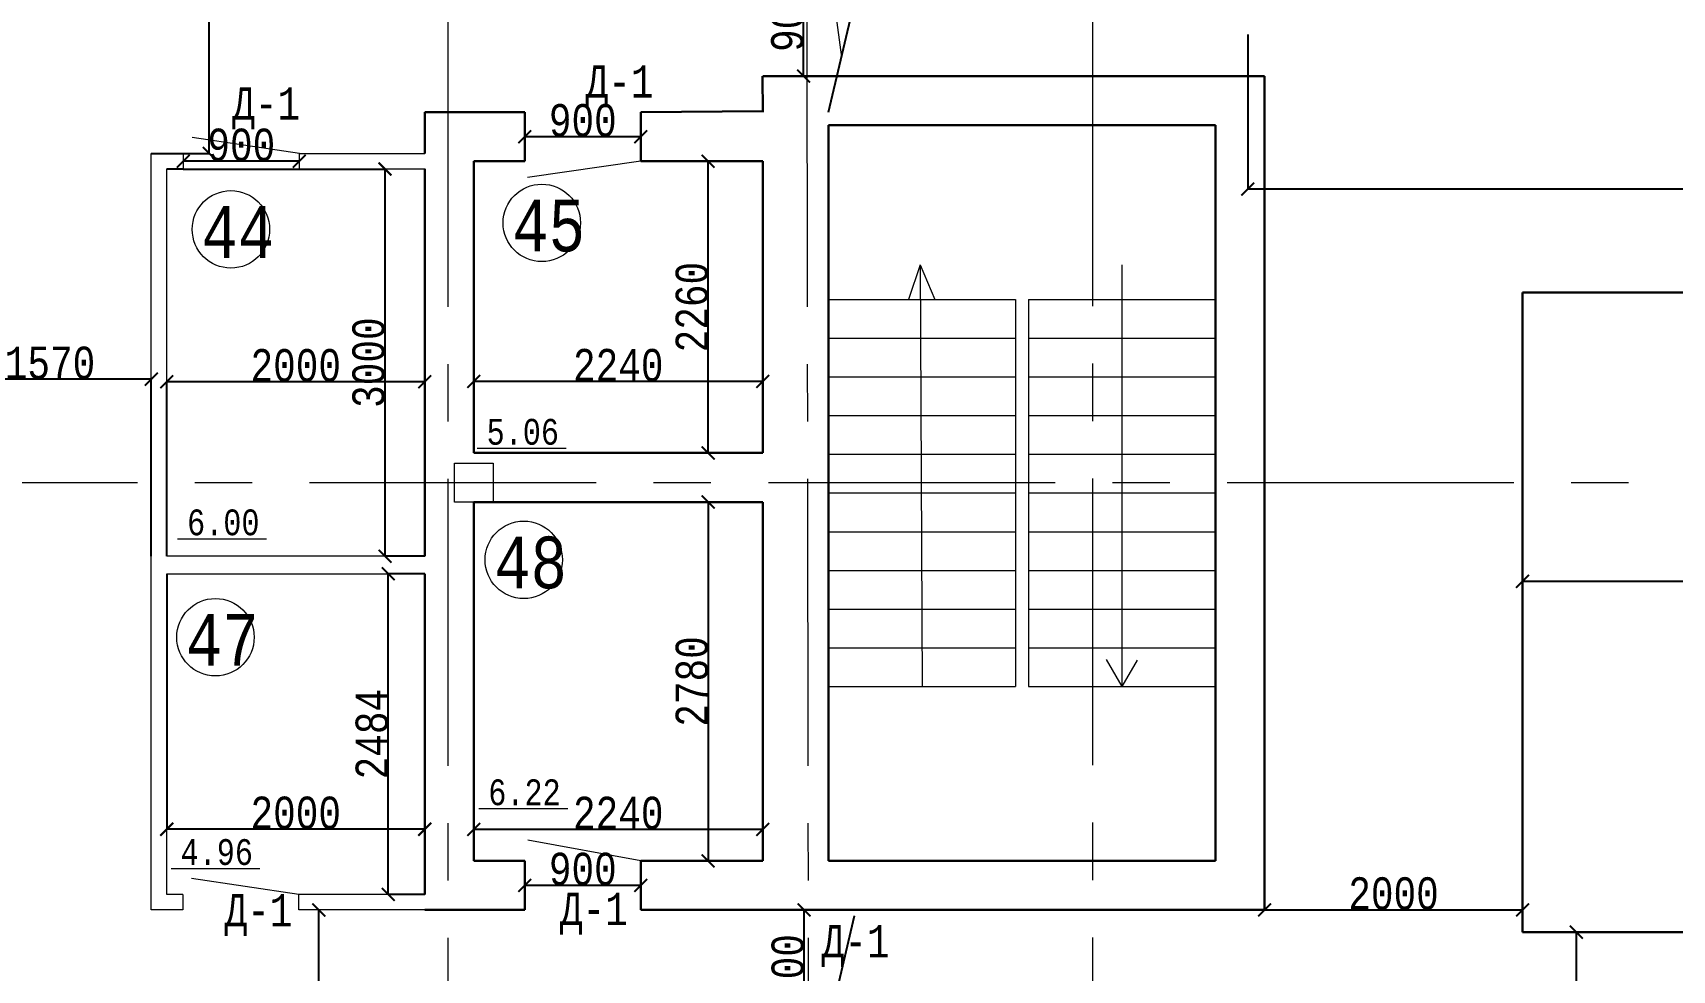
# Model space of a CAD drawing. Header units: millimetres. Extents: x -689206 to 4969298, y -1019800 to 703299.
# Drawn here: x 59896 to 72604, y -632532 to -625270 of the extents above; entities that cross this region are included whole.
import ezdxf

# ---------------------------------------------------------------- set-up
doc = ezdxf.new("R2010")
doc.units = ezdxf.units.MM
doc.linetypes.add('JIS_02_4.0', pattern=[5.5, 4, -1.5])
doc.linetypes.add('осеваяX2', pattern=[101.6, 63.5, -12.7, 12.7, -12.7])
for name, color, linetype, lineweight in [('ПЕРЕГОРОДКИ', 252, 'Continuous', 9), ('РАЗМЕРЫ', 7, 'Continuous', 9), ('сваи', 7, 'JIS_02_4.0', 30), ('стены', 7, 'Continuous', 20)]:
    doc.layers.add(name, color=color, linetype=linetype, lineweight=lineweight)
doc.layers.add('четотам', color=7, linetype='Continuous')
doc.styles.add('Аннотативный', font='isocteur.ttf', dxfattribs={"width": 0.7, "height": 250})
doc.dimstyles.new('Аннотативный', dxfattribs={"dimscale": 0, "dimtxt": 250, "dimasz": 100, "dimexe": 1.25, "dimexo": 0.625, "dimtad": 1, "dimdec": 0, "dimtxsty": 'Аннотативный', "dimblk": 'ARCHTICK', "dimcen": 2.5, "dimadec": 0, "dimazin": 0, "dimtfac": 1, "dimtdec": 0, "dimtmove": 0, "dimatfit": 3, "dimfxl": 1, "dimarcsym": 0})

# ---------------------------------------------------------------- blocks, each defined once
blk = doc.blocks.new('_ArchTick')
at = {"color": 0, "linetype": 'ByBlock', "const_width": 0.15}
blk.add_lwpolyline([(-0.5, -0.5), (0.5, 0.5)], dxfattribs=at)
blk = doc.blocks.new('*D2754')
at = {"layer": 'Defpoints', "color": 0, "lineweight": 5, "transparency": 16777216}
for p in [(62651, -629461), (62934, -629461), (62934, -631945)]:
    blk.add_point(p, dxfattribs=at)
at = {"layer": 'стены', "color": 0, "lineweight": -2, "transparency": 16777216}
for p, q in [((62934, -629461), (62650, -629461)), ((62651, -631945), (62651, -629461)), ((62934, -631945), (62650, -631945))]:
    blk.add_line(p, q, dxfattribs=at)
at = {"layer": 'стены', "color": 0, "lineweight": -2, "transparency": 16777216, "xscale": 100, "yscale": 100, "zscale": 100}
for p, rotation in [((62651, -629461), 90), ((62651, -631945), 270)]:
    blk.add_blockref('_ArchTick', p, dxfattribs=dict(at, rotation=rotation))
at = {"layer": 'стены', "color": 0, "lineweight": 5, "transparency": 16777216, "insert": (62525, -630703), "char_height": 250, "attachment_point": 5, "rotation": 90, "style": 'Аннотативный'}
blk.add_mtext('2484', dxfattribs=at)
blk = doc.blocks.new('*D2755')
at = {"layer": 'Defpoints', "color": 0, "lineweight": 5, "transparency": 16777216}
for p in [(61062, -626325), (62626, -626325), (62934, -629325)]:
    blk.add_point(p, dxfattribs=at)
at = {"layer": 'стены', "color": 0, "lineweight": -2, "transparency": 16777216}
for p, q in [((61062, -626325), (62627, -626325)), ((62626, -629325), (62626, -626325)), ((62934, -629325), (62625, -629325))]:
    blk.add_line(p, q, dxfattribs=at)
at = {"layer": 'стены', "color": 0, "lineweight": -2, "transparency": 16777216, "xscale": 100, "yscale": 100, "zscale": 100}
for p, rotation in [((62626, -626325), 90), ((62626, -629325), 270)]:
    blk.add_blockref('_ArchTick', p, dxfattribs=dict(at, rotation=rotation))
at = {"layer": 'стены', "color": 0, "lineweight": 5, "transparency": 16777216, "insert": (62500, -627825), "char_height": 250, "attachment_point": 5, "rotation": 90, "style": 'Аннотативный'}
blk.add_mtext('3000', dxfattribs=at)
blk = doc.blocks.new('*D2756')
at = {"layer": 'Defpoints', "color": 0, "lineweight": 5, "transparency": 16777216}
for p in [(60934, -627973), (60934, -629325), (62934, -629325)]:
    blk.add_point(p, dxfattribs=at)
at = {"layer": 'стены', "color": 0, "lineweight": -2, "transparency": 16777216}
for p, q in [((60934, -629324), (60934, -627971)), ((62934, -627973), (60934, -627973)), ((62934, -629324), (62934, -627971))]:
    blk.add_line(p, q, dxfattribs=at)
at = {"layer": 'стены', "color": 0, "lineweight": -2, "transparency": 16777216, "xscale": 100, "yscale": 100, "zscale": 100, "rotation": 180}
blk.add_blockref('_ArchTick', (60934, -627973), dxfattribs=at)
at = {"layer": 'стены', "color": 0, "lineweight": -2, "transparency": 16777216, "xscale": 100, "yscale": 100, "zscale": 100}
blk.add_blockref('_ArchTick', (62934, -627973), dxfattribs=at)
at = {"layer": 'стены', "color": 0, "lineweight": 5, "transparency": 16777216, "insert": (61934, -627847), "char_height": 250, "attachment_point": 5, "style": 'Аннотативный'}
blk.add_mtext('2000', dxfattribs=at)
blk = doc.blocks.new('*D2759')
at = {"layer": 'Defpoints', "color": 0, "lineweight": 5, "transparency": 16777216}
for p in [(59244, -627953), (59244, -629325), (60814, -629325)]:
    blk.add_point(p, dxfattribs=at)
at = {"layer": 'стены', "color": 0, "lineweight": -2, "transparency": 16777216}
for p, q in [((59244, -629324), (59244, -627952)), ((60814, -627953), (59244, -627953)), ((60814, -629324), (60814, -627952))]:
    blk.add_line(p, q, dxfattribs=at)
at = {"layer": 'стены', "color": 0, "lineweight": -2, "transparency": 16777216, "xscale": 100, "yscale": 100, "zscale": 100, "rotation": 180}
blk.add_blockref('_ArchTick', (59244, -627953), dxfattribs=at)
at = {"layer": 'стены', "color": 0, "lineweight": -2, "transparency": 16777216, "xscale": 100, "yscale": 100, "zscale": 100}
blk.add_blockref('_ArchTick', (60814, -627953), dxfattribs=at)
at = {"layer": 'стены', "color": 0, "lineweight": 5, "transparency": 16777216, "insert": (60029, -627828), "char_height": 250, "attachment_point": 5, "style": 'Аннотативный'}
blk.add_mtext('1570', dxfattribs=at)
blk = doc.blocks.new('*D2761')
at = {"layer": 'Defpoints', "color": 0, "lineweight": 5, "transparency": 16777216}
for p in [(65874, -632065), (65874, -632065), (65874, -632965)]:
    blk.add_point(p, dxfattribs=at)
at = {"layer": 'стены', "color": 0, "lineweight": -2, "transparency": 16777216}
for p, q in [((65874, -632965), (65874, -632065)), ((65875, -632065), (65875, -632065)), ((65875, -632965), (65875, -632965))]:
    blk.add_line(p, q, dxfattribs=at)
at = {"layer": 'стены', "color": 0, "lineweight": -2, "transparency": 16777216, "xscale": 100, "yscale": 100, "zscale": 100}
for p, rotation in [((65874, -632065), 90), ((65874, -632965), 270)]:
    blk.add_blockref('_ArchTick', p, dxfattribs=dict(at, rotation=rotation))
at = {"layer": 'стены', "color": 0, "lineweight": 5, "transparency": 16777216, "insert": (65749, -632515), "char_height": 250, "attachment_point": 5, "rotation": 90, "style": 'Аннотативный'}
blk.add_mtext('900', dxfattribs=at)
blk = doc.blocks.new('*D2765')
at = {"layer": 'Defpoints', "color": 0, "lineweight": 5, "transparency": 16777216}
for p in [(62113, -632065), (62113, -632065), (62113, -636212)]:
    blk.add_point(p, dxfattribs=at)
at = {"layer": 'РАЗМЕРЫ', "color": 0, "lineweight": -2, "transparency": 16777216}
for p, q in [((62113, -632065), (62114, -632065)), ((62113, -636212), (62113, -632065)), ((62113, -636212), (62114, -636212))]:
    blk.add_line(p, q, dxfattribs=at)
at = {"layer": 'РАЗМЕРЫ', "color": 0, "lineweight": -2, "transparency": 16777216, "xscale": 100, "yscale": 100, "zscale": 100}
for p, rotation in [((62113, -632065), 90), ((62113, -636212), 270)]:
    blk.add_blockref('_ArchTick', p, dxfattribs=dict(at, rotation=rotation))
at = {"layer": 'РАЗМЕРЫ', "color": 0, "lineweight": 5, "transparency": 16777216, "insert": (61987, -634138), "char_height": 250, "attachment_point": 5, "rotation": 90, "style": 'Аннотативный'}
blk.add_mtext('4147', dxfattribs=at)
blk = doc.blocks.new('*D2821')
at = {"layer": 'Defpoints', "color": 0, "lineweight": 5, "transparency": 16777216}
for p in [(60906, -621455), (61264, -621455), (60906, -626205)]:
    blk.add_point(p, dxfattribs=at)
at = {"layer": 'ПЕРЕГОРОДКИ', "color": 0, "lineweight": -2, "transparency": 16777216}
for p, q in [((60907, -621455), (61265, -621455)), ((61264, -626205), (61264, -621455)), ((60907, -626205), (61265, -626205))]:
    blk.add_line(p, q, dxfattribs=at)
at = {"layer": 'ПЕРЕГОРОДКИ', "color": 0, "lineweight": -2, "transparency": 16777216, "xscale": 100, "yscale": 100, "zscale": 100}
for p, rotation in [((61264, -621455), 90), ((61264, -626205), 270)]:
    blk.add_blockref('_ArchTick', p, dxfattribs=dict(at, rotation=rotation))
at = {"layer": 'ПЕРЕГОРОДКИ', "color": 0, "lineweight": 5, "transparency": 16777216, "insert": (61138, -623753), "char_height": 250, "attachment_point": 5, "rotation": 90, "style": 'Аннотативный'}
blk.add_mtext('4750', dxfattribs=at)
blk = doc.blocks.new('*D2836')
at = {"layer": 'Defpoints', "color": 0, "linetype": 'ByBlock', "lineweight": 5, "transparency": 16777216}
for p in [(63709, -631875), (63709, -631875), (64609, -631875)]:
    blk.add_point(p, dxfattribs=at)
at = {"layer": 'ПЕРЕГОРОДКИ', "color": 0, "linetype": 'ByBlock', "lineweight": -2, "transparency": 16777216}
for p, q in [((63709, -631874), (63709, -631874)), ((64609, -631875), (63709, -631875)), ((64609, -631874), (64609, -631874))]:
    blk.add_line(p, q, dxfattribs=at)
at = {"layer": 'ПЕРЕГОРОДКИ', "color": 0, "linetype": 'ByBlock', "lineweight": -2, "transparency": 16777216, "xscale": 100, "yscale": 100, "zscale": 100, "rotation": 180}
blk.add_blockref('_ArchTick', (63709, -631875), dxfattribs=at)
at = {"layer": 'ПЕРЕГОРОДКИ', "color": 0, "linetype": 'ByBlock', "lineweight": -2, "transparency": 16777216, "xscale": 100, "yscale": 100, "zscale": 100}
blk.add_blockref('_ArchTick', (64609, -631875), dxfattribs=at)
at = {"layer": 'ПЕРЕГОРОДКИ', "color": 0, "linetype": 'ByBlock', "lineweight": 13, "transparency": 16777216, "insert": (64159, -631749), "char_height": 250, "attachment_point": 5, "style": 'Аннотативный'}
blk.add_mtext('900', dxfattribs=at)
blk = doc.blocks.new('*D2837')
at = {"layer": 'Defpoints', "color": 0, "linetype": 'ByBlock', "lineweight": 5, "transparency": 16777216}
for p in [(63709, -626075), (63709, -626075), (64609, -626075)]:
    blk.add_point(p, dxfattribs=at)
at = {"layer": 'ПЕРЕГОРОДКИ', "color": 0, "linetype": 'ByBlock', "lineweight": -2, "transparency": 16777216}
for p, q in [((63709, -626074), (63709, -626074)), ((64609, -626075), (63709, -626075)), ((64609, -626074), (64609, -626074))]:
    blk.add_line(p, q, dxfattribs=at)
at = {"layer": 'ПЕРЕГОРОДКИ', "color": 0, "linetype": 'ByBlock', "lineweight": -2, "transparency": 16777216, "xscale": 100, "yscale": 100, "zscale": 100, "rotation": 180}
blk.add_blockref('_ArchTick', (63709, -626075), dxfattribs=at)
at = {"layer": 'ПЕРЕГОРОДКИ', "color": 0, "linetype": 'ByBlock', "lineweight": -2, "transparency": 16777216, "xscale": 100, "yscale": 100, "zscale": 100}
blk.add_blockref('_ArchTick', (64609, -626075), dxfattribs=at)
at = {"layer": 'ПЕРЕГОРОДКИ', "color": 0, "linetype": 'ByBlock', "lineweight": 5, "transparency": 16777216, "insert": (64159, -625949), "char_height": 250, "attachment_point": 5, "style": 'Аннотативный'}
blk.add_mtext('900', dxfattribs=at)
blk = doc.blocks.new('*D2904')
at = {"layer": 'Defpoints', "color": 0, "linetype": 'ByBlock', "lineweight": 5, "transparency": 16777216}
for p in [(60934, -629461), (62934, -629461), (60934, -631440)]:
    blk.add_point(p, dxfattribs=at)
at = {"layer": 'РАЗМЕРЫ', "color": 0, "linetype": 'ByBlock', "lineweight": -2, "transparency": 16777216}
for p, q in [((60934, -629462), (60934, -631441)), ((62934, -629462), (62934, -631441)), ((62934, -631440), (60934, -631440))]:
    blk.add_line(p, q, dxfattribs=at)
at = {"layer": 'РАЗМЕРЫ', "color": 0, "linetype": 'ByBlock', "lineweight": -2, "transparency": 16777216, "xscale": 100, "yscale": 100, "zscale": 100, "rotation": 180}
blk.add_blockref('_ArchTick', (60934, -631440), dxfattribs=at)
at = {"layer": 'РАЗМЕРЫ', "color": 0, "linetype": 'ByBlock', "lineweight": -2, "transparency": 16777216, "xscale": 100, "yscale": 100, "zscale": 100}
blk.add_blockref('_ArchTick', (62934, -631440), dxfattribs=at)
at = {"layer": 'РАЗМЕРЫ', "color": 0, "linetype": 'ByBlock', "lineweight": 5, "transparency": 16777216, "insert": (61934, -631314), "char_height": 250, "attachment_point": 5, "style": 'Аннотативный'}
blk.add_mtext('2000', dxfattribs=at)
blk = doc.blocks.new('*D2905')
at = {"layer": 'Defpoints', "color": 0, "linetype": 'ByBlock', "lineweight": 5, "transparency": 16777216}
for p in [(61062, -626265), (61062, -626265), (61962, -626265)]:
    blk.add_point(p, dxfattribs=at)
at = {"layer": 'РАЗМЕРЫ', "color": 0, "linetype": 'ByBlock', "lineweight": -2, "transparency": 16777216}
for p, q in [((61062, -626264), (61062, -626264)), ((61962, -626265), (61062, -626265)), ((61962, -626264), (61962, -626264))]:
    blk.add_line(p, q, dxfattribs=at)
at = {"layer": 'РАЗМЕРЫ', "color": 0, "linetype": 'ByBlock', "lineweight": -2, "transparency": 16777216, "xscale": 100, "yscale": 100, "zscale": 100, "rotation": 180}
blk.add_blockref('_ArchTick', (61062, -626265), dxfattribs=at)
at = {"layer": 'РАЗМЕРЫ', "color": 0, "linetype": 'ByBlock', "lineweight": -2, "transparency": 16777216, "xscale": 100, "yscale": 100, "zscale": 100}
blk.add_blockref('_ArchTick', (61962, -626265), dxfattribs=at)
at = {"layer": 'РАЗМЕРЫ', "color": 0, "linetype": 'ByBlock', "lineweight": 5, "transparency": 16777216, "insert": (61512, -626139), "char_height": 250, "attachment_point": 5, "style": 'Аннотативный'}
blk.add_mtext('900', dxfattribs=at)
blk = doc.blocks.new('*D2888')
at = {"layer": 'Defpoints', "color": 0, "linetype": 'ByBlock', "lineweight": 5, "transparency": 16777216}
for p in [(71444, -627281), (81244, -627281), (71444, -629520)]:
    blk.add_point(p, dxfattribs=at)
at = {"layer": 'РАЗМЕРЫ', "color": 0, "linetype": 'ByBlock', "lineweight": -2, "transparency": 16777216}
for p, q in [((71444, -627282), (71444, -629521)), ((81244, -627282), (81244, -629521)), ((81244, -629520), (71444, -629520))]:
    blk.add_line(p, q, dxfattribs=at)
at = {"layer": 'РАЗМЕРЫ', "color": 0, "linetype": 'ByBlock', "lineweight": -2, "transparency": 16777216, "xscale": 100, "yscale": 100, "zscale": 100, "rotation": 180}
blk.add_blockref('_ArchTick', (71444, -629520), dxfattribs=at)
at = {"layer": 'РАЗМЕРЫ', "color": 0, "linetype": 'ByBlock', "lineweight": -2, "transparency": 16777216, "xscale": 100, "yscale": 100, "zscale": 100}
blk.add_blockref('_ArchTick', (81244, -629520), dxfattribs=at)
at = {"layer": 'РАЗМЕРЫ', "color": 0, "linetype": 'ByBlock', "lineweight": 5, "transparency": 16777216, "insert": (76344, -629394), "char_height": 250, "attachment_point": 5, "style": 'Аннотативный'}
blk.add_mtext('9800', dxfattribs=at)
blk = doc.blocks.new('*D2890')
at = {"layer": 'Defpoints', "color": 0, "linetype": 'ByBlock', "lineweight": 5, "transparency": 16777216}
for p in [(69444, -632065), (71444, -632065), (71444, -632065)]:
    blk.add_point(p, dxfattribs=at)
at = {"layer": 'РАЗМЕРЫ', "color": 0, "linetype": 'ByBlock', "lineweight": -2, "transparency": 16777216}
for p, q in [((69444, -632064), (69444, -632064)), ((69444, -632065), (71444, -632065)), ((71444, -632064), (71444, -632064))]:
    blk.add_line(p, q, dxfattribs=at)
at = {"layer": 'РАЗМЕРЫ', "color": 0, "linetype": 'ByBlock', "lineweight": -2, "transparency": 16777216, "xscale": 100, "yscale": 100, "zscale": 100, "rotation": 180}
blk.add_blockref('_ArchTick', (69444, -632065), dxfattribs=at)
at = {"layer": 'РАЗМЕРЫ', "color": 0, "linetype": 'ByBlock', "lineweight": -2, "transparency": 16777216, "xscale": 100, "yscale": 100, "zscale": 100}
blk.add_blockref('_ArchTick', (71444, -632065), dxfattribs=at)
at = {"layer": 'РАЗМЕРЫ', "color": 0, "linetype": 'ByBlock', "lineweight": 5, "transparency": 16777216, "insert": (70444, -631939), "char_height": 250, "attachment_point": 5, "style": 'Аннотативный'}
blk.add_mtext('2000', dxfattribs=at)
blk = doc.blocks.new('*D2929')
at = {"layer": 'Defpoints', "color": 0, "linetype": 'ByBlock', "lineweight": 5, "ltscale": 35, "transparency": 16777216}
for p in [(65871, -624705), (65941, -624705), (65901, -625605)]:
    blk.add_point(p, dxfattribs=at)
at = {"layer": 'сваи', "color": 0, "linetype": 'ByBlock', "lineweight": -2, "ltscale": 35, "transparency": 16777216}
for p, q in [((65941, -624705), (65870, -624705)), ((65871, -625605), (65871, -624705)), ((65901, -625605), (65870, -625605))]:
    blk.add_line(p, q, dxfattribs=at)
at = {"layer": 'сваи', "color": 0, "linetype": 'ByBlock', "lineweight": -2, "ltscale": 35, "transparency": 16777216, "xscale": 100, "yscale": 100, "zscale": 100}
for p, rotation in [((65871, -624705), 90), ((65871, -625605), 270)]:
    blk.add_blockref('_ArchTick', p, dxfattribs=dict(at, rotation=rotation))
at = {"layer": 'сваи', "color": 0, "linetype": 'ByBlock', "lineweight": 5, "ltscale": 35, "transparency": 16777216, "insert": (65746, -625155), "char_height": 250, "attachment_point": 5, "rotation": 90, "style": 'Аннотативный'}
blk.add_mtext('900', dxfattribs=at)
blk = doc.blocks.new('*D2935')
at = {"layer": 'Defpoints', "color": 0, "linetype": 'ByBlock', "lineweight": 5, "ltscale": 35, "transparency": 16777216}
for p in [(65131, -626265), (65554, -626265), (65554, -628525)]:
    blk.add_point(p, dxfattribs=at)
at = {"layer": 'РАЗМЕРЫ', "color": 0, "linetype": 'ByBlock', "lineweight": -2, "ltscale": 35, "transparency": 16777216}
for p, q in [((65554, -626265), (65130, -626265)), ((65131, -628525), (65131, -626265)), ((65554, -628525), (65130, -628525))]:
    blk.add_line(p, q, dxfattribs=at)
at = {"layer": 'РАЗМЕРЫ', "color": 0, "linetype": 'ByBlock', "lineweight": -2, "ltscale": 35, "transparency": 16777216, "xscale": 100, "yscale": 100, "zscale": 100}
for p, rotation in [((65131, -626265), 90), ((65131, -628525), 270)]:
    blk.add_blockref('_ArchTick', p, dxfattribs=dict(at, rotation=rotation))
at = {"layer": 'РАЗМЕРЫ', "color": 0, "linetype": 'ByBlock', "lineweight": 5, "ltscale": 35, "transparency": 16777216, "insert": (65006, -627395), "char_height": 250, "attachment_point": 5, "rotation": 90, "style": 'Аннотативный'}
blk.add_mtext('2260', dxfattribs=at)
blk = doc.blocks.new('*D2936')
at = {"layer": 'Defpoints', "color": 0, "linetype": 'ByBlock', "lineweight": 5, "ltscale": 35, "transparency": 16777216}
for p in [(63314, -627971), (63314, -628525), (65554, -628525)]:
    blk.add_point(p, dxfattribs=at)
at = {"layer": 'РАЗМЕРЫ', "color": 0, "linetype": 'ByBlock', "lineweight": -2, "ltscale": 35, "transparency": 16777216}
for p, q in [((63314, -628524), (63314, -627970)), ((65554, -627971), (63314, -627971)), ((65554, -628524), (65554, -627970))]:
    blk.add_line(p, q, dxfattribs=at)
at = {"layer": 'РАЗМЕРЫ', "color": 0, "linetype": 'ByBlock', "lineweight": -2, "ltscale": 35, "transparency": 16777216, "xscale": 100, "yscale": 100, "zscale": 100, "rotation": 180}
blk.add_blockref('_ArchTick', (63314, -627971), dxfattribs=at)
at = {"layer": 'РАЗМЕРЫ', "color": 0, "linetype": 'ByBlock', "lineweight": -2, "ltscale": 35, "transparency": 16777216, "xscale": 100, "yscale": 100, "zscale": 100}
blk.add_blockref('_ArchTick', (65554, -627971), dxfattribs=at)
at = {"layer": 'РАЗМЕРЫ', "color": 0, "linetype": 'ByBlock', "lineweight": 5, "ltscale": 35, "transparency": 16777216, "insert": (64434, -627846), "char_height": 250, "attachment_point": 5, "style": 'Аннотативный'}
blk.add_mtext('2240', dxfattribs=at)
blk = doc.blocks.new('*D2937')
at = {"layer": 'Defpoints', "color": 0, "linetype": 'ByBlock', "lineweight": 5, "ltscale": 35, "transparency": 16777216}
for p in [(63314, -631441), (63314, -631685), (65554, -631685)]:
    blk.add_point(p, dxfattribs=at)
at = {"layer": 'РАЗМЕРЫ', "color": 0, "linetype": 'ByBlock', "lineweight": -2, "ltscale": 35, "transparency": 16777216}
for p, q in [((63314, -631684), (63314, -631440)), ((65554, -631441), (63314, -631441)), ((65554, -631684), (65554, -631440))]:
    blk.add_line(p, q, dxfattribs=at)
at = {"layer": 'РАЗМЕРЫ', "color": 0, "linetype": 'ByBlock', "lineweight": -2, "ltscale": 35, "transparency": 16777216, "xscale": 100, "yscale": 100, "zscale": 100, "rotation": 180}
blk.add_blockref('_ArchTick', (63314, -631441), dxfattribs=at)
at = {"layer": 'РАЗМЕРЫ', "color": 0, "linetype": 'ByBlock', "lineweight": -2, "ltscale": 35, "transparency": 16777216, "xscale": 100, "yscale": 100, "zscale": 100}
blk.add_blockref('_ArchTick', (65554, -631441), dxfattribs=at)
at = {"layer": 'РАЗМЕРЫ', "color": 0, "linetype": 'ByBlock', "lineweight": 5, "ltscale": 35, "transparency": 16777216, "insert": (64434, -631315), "char_height": 250, "attachment_point": 5, "style": 'Аннотативный'}
blk.add_mtext('2240', dxfattribs=at)
blk = doc.blocks.new('*D2938')
at = {"layer": 'Defpoints', "color": 0, "linetype": 'ByBlock', "lineweight": 5, "ltscale": 35, "transparency": 16777216}
for p in [(65554, -628905), (65131, -631685), (65554, -631685)]:
    blk.add_point(p, dxfattribs=at)
at = {"layer": 'РАЗМЕРЫ', "color": 0, "linetype": 'ByBlock', "lineweight": -2, "ltscale": 35, "transparency": 16777216}
for p, q in [((65554, -628905), (65130, -628905)), ((65131, -628905), (65131, -631685)), ((65554, -631685), (65130, -631685))]:
    blk.add_line(p, q, dxfattribs=at)
at = {"layer": 'РАЗМЕРЫ', "color": 0, "linetype": 'ByBlock', "lineweight": -2, "ltscale": 35, "transparency": 16777216, "xscale": 100, "yscale": 100, "zscale": 100}
for p, rotation in [((65131, -628905), 90), ((65131, -631685), 270)]:
    blk.add_blockref('_ArchTick', p, dxfattribs=dict(at, rotation=rotation))
at = {"layer": 'РАЗМЕРЫ', "color": 0, "linetype": 'ByBlock', "lineweight": 5, "ltscale": 35, "transparency": 16777216, "insert": (65006, -630295), "char_height": 250, "attachment_point": 5, "rotation": 90, "style": 'Аннотативный'}
blk.add_mtext('2780', dxfattribs=at)
blk = doc.blocks.new('*D2932')
at = {"layer": 'Defpoints', "color": 0, "linetype": 'ByBlock', "lineweight": 5, "ltscale": 35, "transparency": 16777216}
for p in [(69314, -625281), (85690, -625281), (69314, -626480)]:
    blk.add_point(p, dxfattribs=at)
at = {"layer": 'РАЗМЕРЫ', "color": 0, "linetype": 'ByBlock', "lineweight": -2, "ltscale": 35, "transparency": 16777216}
for p, q in [((69314, -625282), (69314, -626481)), ((85690, -625282), (85690, -626481)), ((85690, -626480), (69314, -626480))]:
    blk.add_line(p, q, dxfattribs=at)
at = {"layer": 'РАЗМЕРЫ', "color": 0, "linetype": 'ByBlock', "lineweight": -2, "ltscale": 35, "transparency": 16777216, "xscale": 100, "yscale": 100, "zscale": 100, "rotation": 180}
blk.add_blockref('_ArchTick', (69314, -626480), dxfattribs=at)
at = {"layer": 'РАЗМЕРЫ', "color": 0, "linetype": 'ByBlock', "lineweight": -2, "ltscale": 35, "transparency": 16777216, "xscale": 100, "yscale": 100, "zscale": 100}
blk.add_blockref('_ArchTick', (85690, -626480), dxfattribs=at)
at = {"layer": 'РАЗМЕРЫ', "color": 0, "linetype": 'ByBlock', "lineweight": 5, "ltscale": 35, "transparency": 16777216, "insert": (77502, -626354), "char_height": 250, "attachment_point": 5, "style": 'Аннотативный'}
blk.add_mtext('16270', dxfattribs=at)
blk = doc.blocks.new('*D2939')
at = {"layer": 'Defpoints', "color": 0, "linetype": 'ByBlock', "lineweight": 5, "ltscale": 35, "transparency": 16777216}
for p in [(71444, -632237), (71444, -637487), (71861, -637487)]:
    blk.add_point(p, dxfattribs=at)
at = {"layer": 'РАЗМЕРЫ', "color": 0, "linetype": 'ByBlock', "lineweight": -2, "ltscale": 35, "transparency": 16777216}
for p, q in [((71445, -632237), (71863, -632237)), ((71861, -632237), (71861, -637487)), ((71445, -637487), (71863, -637487))]:
    blk.add_line(p, q, dxfattribs=at)
at = {"layer": 'РАЗМЕРЫ', "color": 0, "linetype": 'ByBlock', "lineweight": -2, "ltscale": 35, "transparency": 16777216, "xscale": 100, "yscale": 100, "zscale": 100}
for p, rotation in [((71861, -632237), 90), ((71861, -637487), 270)]:
    blk.add_blockref('_ArchTick', p, dxfattribs=dict(at, rotation=rotation))
at = {"layer": 'РАЗМЕРЫ', "color": 0, "linetype": 'ByBlock', "lineweight": 5, "ltscale": 35, "transparency": 16777216, "insert": (71736, -634862), "char_height": 250, "attachment_point": 5, "rotation": 90, "style": 'Аннотативный'}
blk.add_mtext('5250', dxfattribs=at)

msp = doc.modelspace()

# ---------------------------------------------------------------- linework, layer by layer
at = {"layer": 'ПЕРЕГОРОДКИ', "color": 18, "linetype": 'ByBlock', "lineweight": 9, "true_color": 0x000000}
for p, q in [((61961.9, -626204.9), (61130.2, -626080.8)), ((64609.3, -626264.9), (63731.8, -626389.6)), ((64609.3, -631684.9), (63733.5, -631524.2)), ((61958.8, -631944.9), (61127.2, -631820.8))]:
    msp.add_line(p, q, dxfattribs=at)
at = {"layer": 'ПЕРЕГОРОДКИ', "color": 18, "linetype": 'ByBlock', "lineweight": 13, "true_color": 0x000000}
for p, q in [((61061.9, -626204.9), (61061.9, -626324.9)), ((61961.9, -626324.9), (61961.9, -626204.9)), ((61058.8, -631944.9), (61058.8, -632064.9)), ((61958.8, -632064.9), (61958.8, -631944.9)), ((66064.2, -632964.9), (66266.1, -632110.7))]:
    msp.add_line(p, q, dxfattribs=at)
at = {"layer": 'РАЗМЕРЫ', "linetype": 'осеваяX2', "lineweight": 5, "ltscale": 35}
for p, q in [((65866.3, -607389.5), (65946.3, -657227.2)), ((68110.3, -607385.9), (68110.3, -657227.2))]:
    msp.add_line(p, q, dxfattribs=at)
at = {"layer": 'РАЗМЕРЫ', "lineweight": 30, "ltscale": 150}
for p, q in [((69444.2, -625604.9), (66061.5, -625604.9)), ((69444.2, -625984.9), (69444.2, -625604.9)), ((69064.2, -625984.9), (66064.2, -625984.9))]:
    msp.add_line(p, q, dxfattribs=at)
at = {"layer": 'РАЗМЕРЫ', "linetype": 'ByBlock', "lineweight": 20}
for p, q in [((66064.2, -625984.9), (69064.2, -625984.9)), ((66064.2, -625984.9), (66064.2, -627334.9)), ((69064.2, -627334.9), (69064.2, -625984.9)), ((66064.2, -627334.9), (66064.2, -630334.9)), ((69064.2, -627634.9), (69064.2, -627334.9)), ((69064.2, -627334.9), (69064.2, -630334.9)), ((66064.2, -630334.9), (66064.2, -631684.9)), ((69064.2, -631684.9), (69064.2, -630334.9)), ((66064.2, -631684.9), (67095.5, -631684.9)), ((66064.2, -631684.9), (69064.2, -631684.9))]:
    msp.add_line(p, q, dxfattribs=at)
at = {"layer": 'РАЗМЕРЫ', "linetype": 'ByBlock', "lineweight": 30}
for p, q in [((69064.2, -625984.9), (69064.2, -631684.9)), ((69444.2, -632064.9), (69444.2, -625984.9)), ((71444.2, -632236.9), (71444.2, -627281.3)), ((81244.3, -627281.3), (71444.2, -627281.3)), ((66064.2, -632064.9), (69064.2, -632064.9)), ((69064.2, -632064.9), (69444.2, -632064.9)), ((71444.2, -632236.9), (79569.1, -632236.9))]:
    msp.add_line(p, q, dxfattribs=at)
at = {"layer": 'РАЗМЕРЫ', "linetype": 'ByBlock', "lineweight": 15}
for p, q in [((66773.7, -627066.2), (66685.2, -627334.9)), ((66773.7, -627066.2), (66789.2, -630334.9)), ((66773.7, -627066.2), (66888.2, -627334.9)), ((68339.2, -630334.9), (68339.2, -627066.2)), ((66064.2, -627334.9), (67514.2, -627334.9)), ((67514.2, -627334.9), (67514.2, -630334.9)), ((67614.2, -627334.9), (69064.2, -627334.9)), ((67614.2, -627334.9), (67614.2, -630334.9)), ((66064.2, -627634.9), (67514.2, -627634.9)), ((67614.2, -627634.9), (69064.2, -627634.9)), ((66064.2, -627934.9), (67514.2, -627934.9)), ((67614.2, -627934.9), (69064.2, -627934.9)), ((66064.2, -628234.9), (67514.2, -628234.9)), ((67614.2, -628234.9), (69064.2, -628234.9)), ((66064.2, -628534.9), (67514.2, -628534.9)), ((67614.2, -628534.9), (69064.2, -628534.9)), ((66064.2, -628834.9), (67514.2, -628834.9)), ((67614.2, -628834.9), (69064.2, -628834.9)), ((66064.2, -629134.9), (67514.2, -629134.9)), ((67614.2, -629134.9), (69064.2, -629134.9)), ((66064.2, -629434.9), (67514.2, -629434.9)), ((67614.2, -629434.9), (69064.2, -629434.9)), ((66064.2, -629734.9), (67514.2, -629734.9)), ((67614.2, -629734.9), (69064.2, -629734.9)), ((66064.2, -630034.9), (67514.2, -630034.9)), ((67614.2, -630034.9), (69064.2, -630034.9)), ((68339.2, -630334.9), (68218.2, -630125.3)), ((68339.2, -630334.9), (68458, -630129)), ((66064.2, -630334.9), (67514.2, -630334.9)), ((67614.2, -630334.9), (69064.2, -630334.9))]:
    msp.add_line(p, q, dxfattribs=at)
at = {"layer": 'РАЗМЕРЫ'}
for p, q in [((63339.9, -628487.7), (64029.2, -628487.7)), ((61018.2, -629189.3), (61707.5, -629189.3)), ((63353, -631280.4), (64042.3, -631280.4)), ((60967.5, -631743.5), (61656.8, -631743.5))]:
    msp.add_line(p, q, dxfattribs=at)
at = {"layer": 'сваи', "linetype": 'ByBlock', "lineweight": 9, "ltscale": 35}
msp.add_line((66064.2, -624704.9), (66165.1, -625457.8), dxfattribs=at)
at = {"layer": 'сваи', "linetype": 'ByBlock', "lineweight": 30, "ltscale": 35}
for p, q in [((65551.5, -625604.9), (65554.2, -625884.9)), ((66061.5, -625604.9), (65554.2, -625604.9))]:
    msp.add_line(p, q, dxfattribs=at)
at = {"layer": 'стены', "linetype": 'осеваяX2', "lineweight": 5, "ltscale": 35}
for p, q in [((63114.2, -607389.5), (63114.2, -657227.2)), ((44261.5, -628754.9), (111314.2, -628754.9))]:
    msp.add_line(p, q, dxfattribs=at)
at = {"layer": 'стены', "color": 7, "lineweight": 25, "true_color": 0xffffff}
for p, q in [((66064.2, -625884.9), (66266.1, -625030.7)), ((66064.2, -632964.9), (66266.1, -632110.7))]:
    msp.add_line(p, q, dxfattribs=at)
at = {"layer": 'стены', "lineweight": 30}
for p, q in [((62934.2, -626204.9), (62934.2, -625884.9)), ((63709.3, -625884.9), (62934.2, -625884.9)), ((63709.3, -625884.9), (63709.3, -626264.9)), ((65554.1, -625875.7), (64609.3, -625884.9)), ((64609.3, -626264.9), (64609.3, -625884.9)), ((66064.2, -625984.9), (66064.2, -631684.9)), ((63314.2, -628524.9), (63314.2, -626264.9)), ((63709.3, -626264.9), (63314.2, -626264.9)), ((65554.2, -626264.9), (64609.3, -626264.9)), ((65554.2, -628524.9), (65554.2, -626264.9)), ((62934.2, -629324.9), (62934.2, -626324.9)), ((63314.2, -628524.9), (65554.2, -628524.9)), ((63314.2, -631684.9), (63314.2, -628904.9)), ((63314.2, -628904.9), (65554.2, -628904.9)), ((65554.2, -631684.9), (65554.2, -628904.9)), ((62934.2, -631944.9), (62934.2, -629461)), ((63709.3, -631684.9), (63314.2, -631684.9)), ((63709.3, -631684.9), (63709.3, -632064.9)), ((65554.2, -631684.9), (64609.3, -631684.9)), ((64609.3, -632064.9), (64609.3, -631684.9)), ((69064.2, -631684.9), (66064.2, -631684.9)), ((63709.3, -632064.9), (62934.2, -632064.9)), ((65684.2, -632064.9), (64609.3, -632064.9)), ((65684.2, -632064.9), (66064.2, -632064.9))]:
    msp.add_line(p, q, dxfattribs=at)
at = {"layer": 'стены', "color": 18, "lineweight": 13, "true_color": 0x000000}
for p, q in [((60814.2, -629324.9), (60814.2, -626204.9)), ((60814.2, -632064.9), (60814.2, -629324.9)), ((62934.2, -629324.9), (60934.2, -629324.9)), ((60934.2, -631944.9), (60934.2, -629461)), ((60934.2, -629461), (62934.2, -629461)), ((61058.8, -631944.9), (60934.2, -631944.9)), ((62934.2, -631944.9), (61958.8, -631944.9)), ((61058.8, -632064.9), (60814.2, -632064.9)), ((62934.2, -632064.9), (61958.8, -632064.9))]:
    msp.add_line(p, q, dxfattribs=at)
at = {"layer": 'стены', "lineweight": 25}
for p, q in [((60814.2, -626204.9), (61061.9, -626204.9)), ((60934.2, -626324.9), (61061.9, -626324.9))]:
    msp.add_line(p, q, dxfattribs=at)
at = {"layer": 'стены', "lineweight": 13}
for p, q in [((61961.9, -626204.9), (62934.2, -626204.9)), ((60934.2, -629324.9), (60934.2, -626324.9)), ((61961.9, -626324.9), (62934.2, -626324.9))]:
    msp.add_line(p, q, dxfattribs=at)
at = {"layer": 'стены', "lineweight": 20}
msp.add_lwpolyline([(63164.2, -628604.9), (63464.2, -628604.9), (63464.2, -628904.9), (63164.2, -628904.9)], close=True, dxfattribs=at)
at = {"layer": 'четотам', "lineweight": 13}
for centre in [(61431.5, -626792.6), (63841.5, -626742.6), (63701.5, -629352.6), (61311.5, -629952.6)]:
    msp.add_circle(centre, 300, dxfattribs=at)

# ---------------------------------------------------------------- texts
at = {"layer": 'РАЗМЕРЫ', "lineweight": 20, "ltscale": 150, "char_height": 250, "width": 922.913, "attachment_point": 1, "style": 'Аннотативный'}
for insert in [(64181.5, -625522), (61441.5, -625692), (61381.5, -631942), (63981.5, -631932), (66011.5, -632182)]:
    msp.add_mtext('Д-1', dxfattribs=dict(at, insert=insert))
at = {"layer": 'РАЗМЕРЫ', "lineweight": 13, "ltscale": 150, "char_height": 401.1, "width": 1460, "attachment_point": 1, "style": 'Аннотативный'}
for s, insert in [('44', (61203.4, -626612.7)), ('45', (63613.4, -626562.7)), ('48', (63473.4, -629172.7)), ('47', (61083.4, -629772.7))]:
    msp.add_mtext(s, dxfattribs=dict(at, insert=insert))
at = {"layer": 'РАЗМЕРЫ', "char_height": 200, "width": 656.117, "attachment_point": 1, "style": 'Аннотативный'}
for s, insert in [('5.06', (63413.5, -628260.7)), ('6.00', (61091.8, -628962.3)), ('6.22', (63426.6, -631053.4)), ('4.96', (61041.1, -631516.5))]:
    msp.add_mtext(s, dxfattribs=dict(at, insert=insert))

# ---------------------------------------------------------------- dimensions: what is measured, and where the dimension line sits
at = {"layer": 'ПЕРЕГОРОДКИ', "color": 18, "lineweight": 5, "true_color": 0x000000}
dim = msp.add_linear_dim(base=(61263.8, -621454.9), p1=(60906.3, -626204.9), p2=(60906.3, -621454.9), angle=90, dimstyle='Аннотативный', dxfattribs=at)
dim.commit()
dim.dimension.update_dxf_attribs({"geometry": '*D2821', "text_midpoint": (61263.8, -623753.1), "dimtype": 161})
at = {"layer": 'ПЕРЕГОРОДКИ', "color": 18, "linetype": 'ByBlock', "lineweight": 5, "true_color": 0x000000}
dim = msp.add_linear_dim(base=(63709.3, -626074.9), p1=(64609.3, -626074.9), p2=(63709.3, -626074.9), dimstyle='Аннотативный', dxfattribs=at)
dim.commit()
dim.dimension.update_dxf_attribs({"geometry": '*D2837', "text_midpoint": (64159.3, -625949.2)})
at = {"layer": 'ПЕРЕГОРОДКИ', "color": 18, "linetype": 'ByBlock', "lineweight": 13, "true_color": 0x000000}
dim = msp.add_linear_dim(base=(63709.3, -631874.9), p1=(64609.3, -631874.9), p2=(63709.3, -631874.9), dimstyle='Аннотативный', dxfattribs=at)
dim.commit()
dim.dimension.update_dxf_attribs({"geometry": '*D2836', "text_midpoint": (64159.3, -631749.2)})
at = {"layer": 'РАЗМЕРЫ', "linetype": 'ByBlock', "lineweight": 5, "ltscale": 35}
dim = msp.add_aligned_dim(p1=(85689.8, -625281.3), p2=(69314.2, -625281.3), distance=1198.2, text='16270', dimstyle='Аннотативный', dxfattribs=at)
dim.commit()
dim.dimension.update_dxf_attribs({"geometry": '*D2932', "text_midpoint": (77502, -626353.9)})
at = {"layer": 'РАЗМЕРЫ', "linetype": 'ByBlock', "lineweight": 5}
for base, p1, p2, picture, middle in [((61061.9, -626264.9), (61961.9, -626264.9), (61061.9, -626264.9), '*D2905', (61511.9, -626139.2)), ((71444.2, -629519.7), (81244.3, -627281.3), (71444.2, -627281.3), '*D2888', (76344.2, -629394.1)), ((60934.2, -631439.8), (62934.2, -629461), (60934.2, -629461), '*D2904', (61934.2, -631314.2)), ((71444.2, -632064.9), (69444.2, -632064.9), (71444.2, -632064.9), '*D2890', (70444.2, -631939.2))]:
    dim = msp.add_linear_dim(base=base, p1=p1, p2=p2, dimstyle='Аннотативный', dxfattribs=at)
    dim.commit()
    dim.dimension.update_dxf_attribs({"geometry": picture, "text_midpoint": middle})
at = {"layer": 'РАЗМЕРЫ', "linetype": 'ByBlock', "lineweight": 5, "ltscale": 35}
for p1, p2, distance, picture, middle in [((65554.2, -628524.9), (65554.2, -626264.9), 422.7, '*D2935', (65005.8, -627394.9)), ((65554.2, -628524.9), (63314.2, -628524.9), -553.6, '*D2936', (64434.2, -627845.7)), ((65554.2, -628904.9), (65554.2, -631684.9), -422.7, '*D2938', (65005.8, -630294.9)), ((65554.2, -631684.9), (63314.2, -631684.9), -243.8, '*D2937', (64434.2, -631315.4))]:
    dim = msp.add_aligned_dim(p1=p1, p2=p2, distance=distance, dimstyle='Аннотативный', dxfattribs=at)
    dim.commit()
    dim.dimension.update_dxf_attribs({"geometry": picture, "text_midpoint": middle})
at = {"layer": 'РАЗМЕРЫ', "lineweight": 5}
dim = msp.add_linear_dim(base=(62112.7, -632064.9), p1=(62112.7, -636212.1), p2=(62112.7, -632064.9), angle=90, dimstyle='Аннотативный', dxfattribs=at)
dim.commit()
dim.dimension.update_dxf_attribs({"geometry": '*D2765', "text_midpoint": (61987.1, -634138.5)})
at = {"layer": 'РАЗМЕРЫ', "linetype": 'ByBlock', "lineweight": 5, "ltscale": 35}
dim = msp.add_linear_dim(base=(71861.5, -637486.9), p1=(71444.2, -632236.9), p2=(71444.2, -637486.9), angle=90, dimstyle='Аннотативный', dxfattribs=at)
dim.commit()
dim.dimension.update_dxf_attribs({"geometry": '*D2939', "text_midpoint": (71735.8, -634861.9)})
at = {"layer": 'сваи', "linetype": 'ByBlock', "lineweight": 5, "ltscale": 35}
dim = msp.add_linear_dim(base=(65871.3, -624704.9), p1=(65901.3, -625604.9), p2=(65941.5, -624704.9), angle=90, dimstyle='Аннотативный', dxfattribs=at)
dim.commit()
dim.dimension.update_dxf_attribs({"geometry": '*D2929', "text_midpoint": (65745.6, -625154.9)})
at = {"layer": 'стены', "lineweight": 5}
for base, p1, p2, picture, middle in [((62625.8, -626324.9), (62934.2, -629324.9), (61061.9, -626324.9), '*D2755', (62500.2, -627824.9)), ((62650.9, -629461), (62934.2, -631944.9), (62934.2, -629461), '*D2754', (62525.3, -630702.9)), ((65874.2, -632064.9), (65874.2, -632964.9), (65874.2, -632064.9), '*D2761', (65748.5, -632514.9))]:
    dim = msp.add_linear_dim(base=base, p1=p1, p2=p2, angle=90, dimstyle='Аннотативный', dxfattribs=at)
    dim.commit()
    dim.dimension.update_dxf_attribs({"geometry": picture, "text_midpoint": middle})
dim = msp.add_linear_dim(base=(59244.2, -627953.2), p1=(60814.2, -629324.9), p2=(59244.2, -629324.9), dimstyle='Аннотативный', dxfattribs=at)
dim.commit()
dim.dimension.update_dxf_attribs({"geometry": '*D2759', "text_midpoint": (60029.2, -627953.2), "dimtype": 160})
dim = msp.add_linear_dim(base=(60934.2, -627972.5), p1=(62934.2, -629324.9), p2=(60934.2, -629324.9), dimstyle='Аннотативный', dxfattribs=at)
dim.commit()
dim.dimension.update_dxf_attribs({"geometry": '*D2756', "text_midpoint": (61934.2, -627846.9)})

doc.saveas('drawing.dxf')
